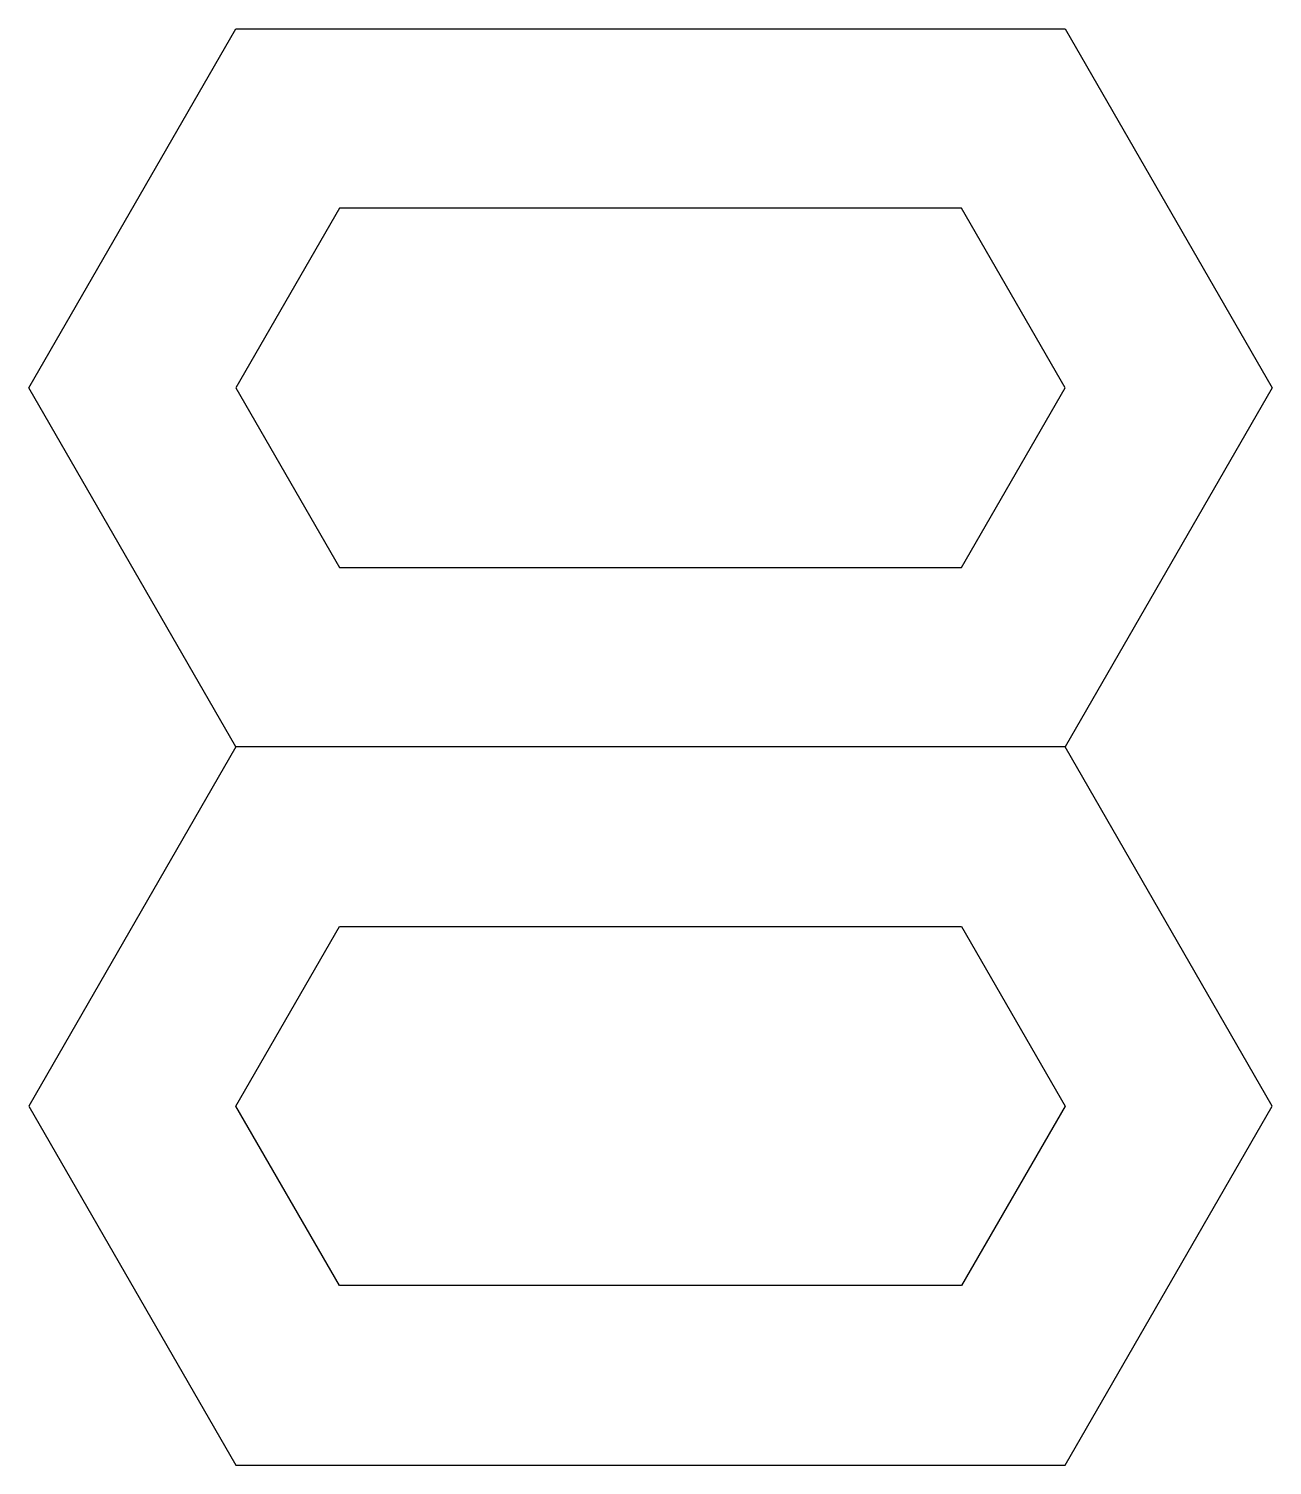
# Model space of a CAD drawing. Header units: millimetres. Extents: x 182.6 to 194.6, y 162.2 to 176.1.
import ezdxf

# ---------------------------------------------------------------- set-up
doc = ezdxf.new("R2010")
doc.units = ezdxf.units.MM

msp = doc.modelspace()

# ---------------------------------------------------------------- linework, layer by layer
for p, q in [((182.585, 172.611), (184.585, 176.075)), ((182.585, 172.611), (184.585, 176.075)), ((184.585, 176.075), (192.585, 176.075)), ((184.585, 176.075), (192.585, 176.075)), ((192.585, 176.075), (194.585, 172.611)), ((192.585, 176.075), (194.585, 172.611)), ((185.585, 174.343), (184.585, 172.611)), ((185.585, 174.343), (184.585, 172.611)), ((191.585, 174.343), (185.585, 174.343)), ((191.585, 174.343), (185.585, 174.343)), ((192.585, 172.611), (191.585, 174.343)), ((192.585, 172.611), (191.585, 174.343)), ((184.585, 169.147), (182.585, 172.611)), ((184.585, 169.147), (182.585, 172.611)), ((184.585, 172.611), (185.585, 170.879)), ((184.585, 172.611), (185.585, 170.879)), ((191.585, 170.879), (192.585, 172.611)), ((191.585, 170.879), (192.585, 172.611)), ((194.585, 172.611), (192.585, 169.147)), ((194.585, 172.611), (192.585, 169.147)), ((185.585, 170.879), (191.585, 170.879)), ((185.585, 170.879), (191.585, 170.879)), ((184.585, 169.147), (182.585, 165.683)), ((184.585, 169.147), (182.585, 165.683)), ((192.585, 169.147), (184.585, 169.147)), ((192.585, 169.147), (184.585, 169.147)), ((192.585, 169.147), (184.585, 169.147)), ((192.585, 169.147), (184.585, 169.147)), ((194.585, 165.683), (192.585, 169.147)), ((194.585, 165.683), (192.585, 169.147)), ((184.585, 165.683), (185.585, 167.415)), ((184.585, 165.683), (185.585, 167.415)), ((185.585, 167.415), (191.585, 167.415)), ((185.585, 167.415), (191.585, 167.415)), ((191.585, 167.415), (192.585, 165.683)), ((191.585, 167.415), (192.585, 165.683)), ((182.585, 165.683), (184.585, 162.219)), ((182.585, 165.683), (184.585, 162.219)), ((185.585, 163.951), (184.585, 165.683)), ((185.585, 163.951), (184.585, 165.683)), ((192.585, 165.683), (191.585, 163.951)), ((192.585, 165.683), (191.585, 163.951)), ((192.585, 162.219), (194.585, 165.683)), ((192.585, 162.219), (194.585, 165.683)), ((191.585, 163.951), (185.585, 163.951)), ((191.585, 163.951), (185.585, 163.951)), ((184.585, 162.219), (192.585, 162.219)), ((184.585, 162.219), (192.585, 162.219))]:
    msp.add_line(p, q)

doc.saveas('drawing.dxf')
